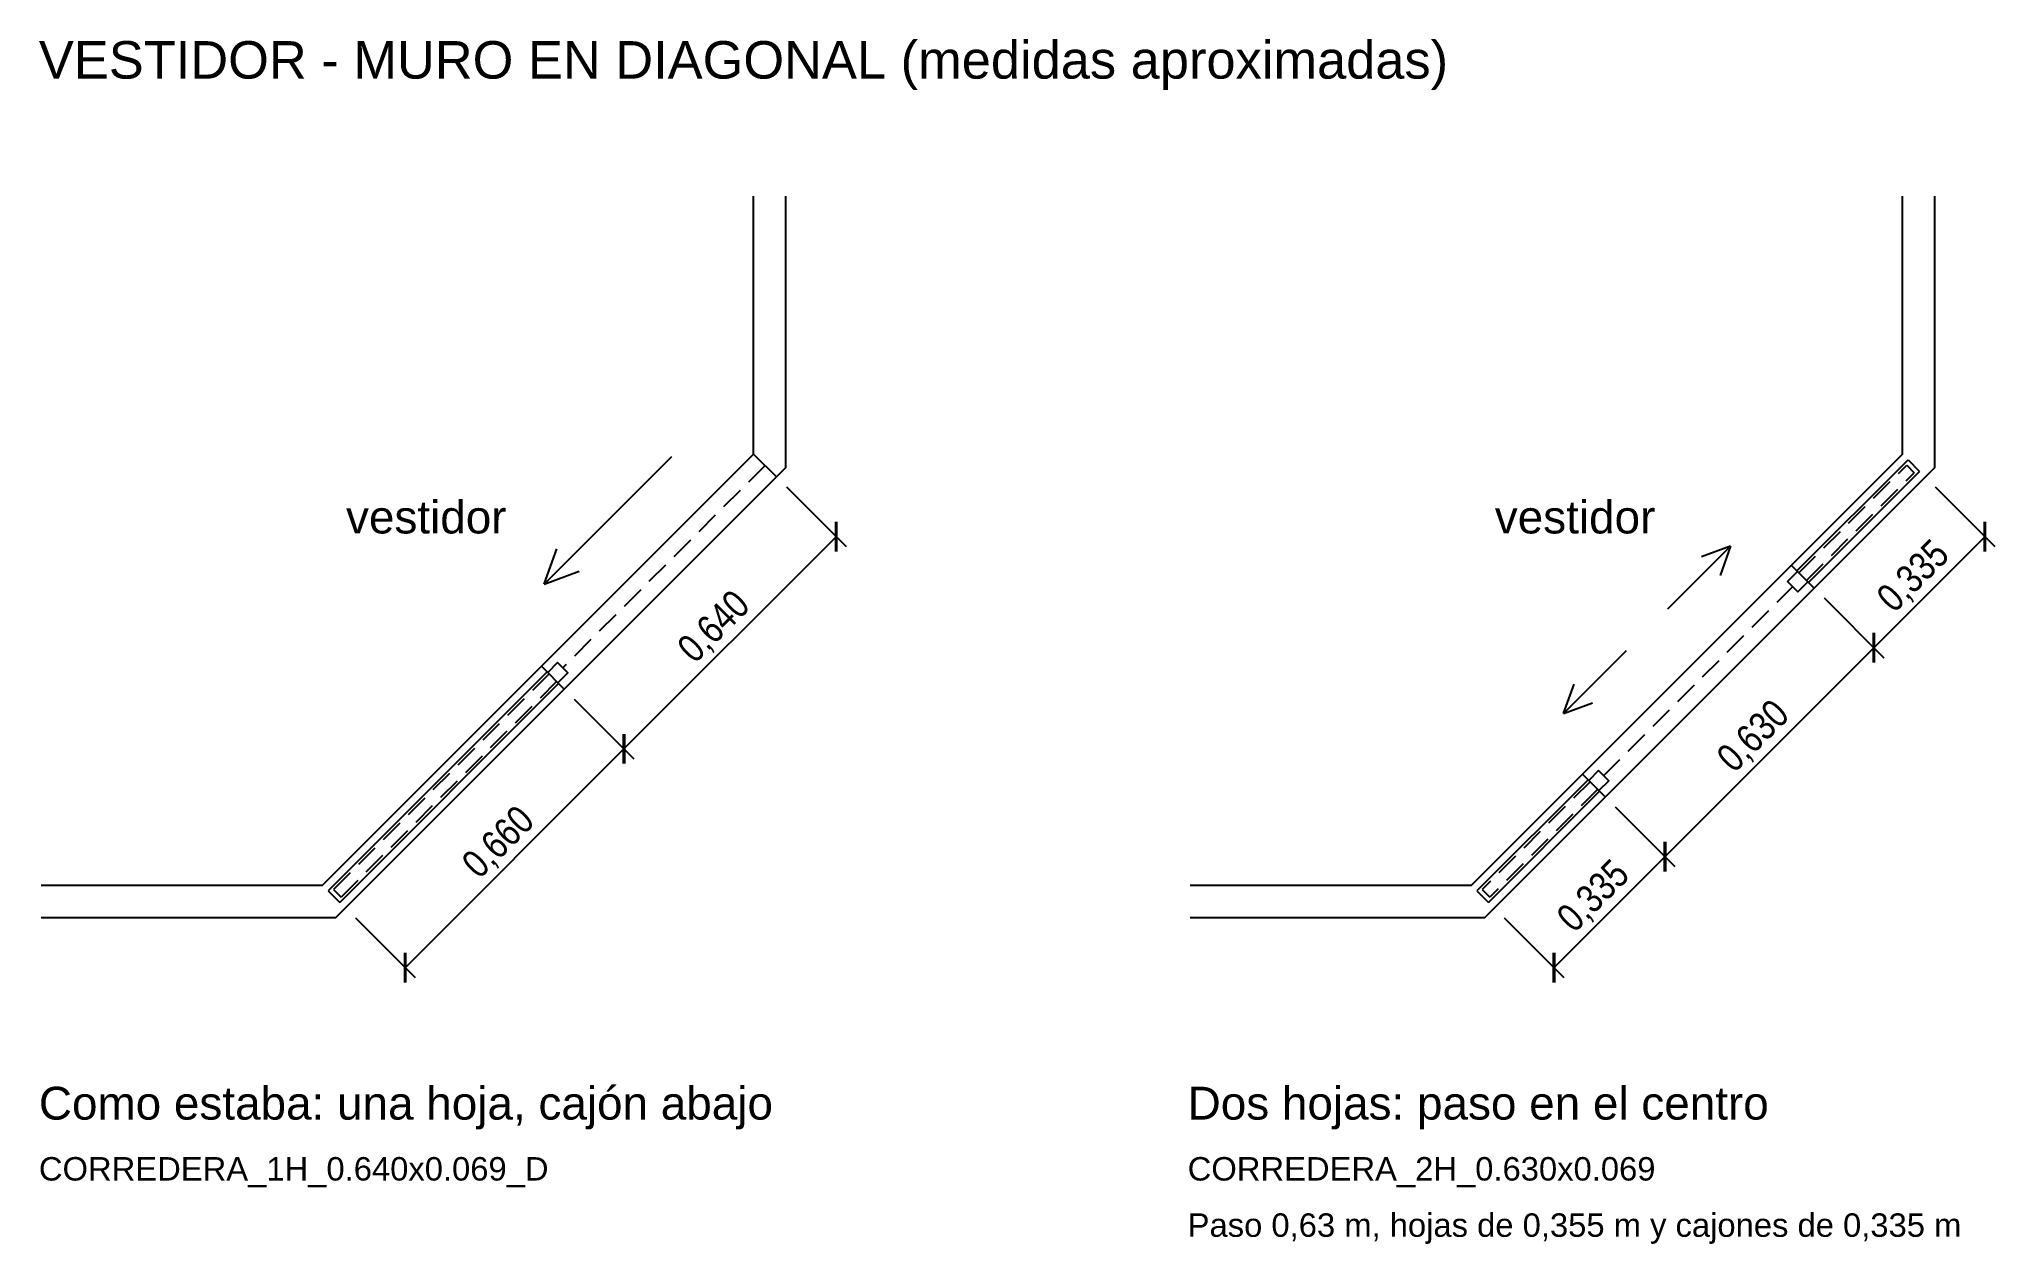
# Model space of a CAD drawing. Header units: metres. Extents: x 0.28 to 4.45, y -0.77 to 1.8.
import ezdxf

# ---------------------------------------------------------------- set-up
doc = ezdxf.new("R2010")
doc.units = ezdxf.units.M
for name, color, linetype in [('EJEMPLO-COTAS', 3, 'Continuous'), ('EJEMPLO-MUROS', 2, 'Continuous'), ('EJEMPLO-TEXTOS', 8, 'Continuous'), ('PUERTAS', 4, 'Continuous')]:
    doc.layers.add(name, color=color, linetype=linetype)
doc.styles.add('MOB_TEXTO', font='arial.ttf')
doc.styles.add('OpenSansCondensed-Light', font='OpenSansCondensed-Light.ttf')
doc.dimstyles.new('EZDXF', dxfattribs={"dimtxt": 0.25, "dimasz": 0.175, "dimexe": 0.375, "dimexo": 0.125, "dimgap": 0.1, "dimtad": 1, "dimlfac": 100, "dimzin": 12, "dimdsep": 46, "dimtxsty": 'OpenSansCondensed-Light', "dimblk": 'ARCHTICK', "dimcen": 2.5, "dimazin": 3, "dimtfac": 0.5, "dimtmove": 2, "dimatfit": 3})

# ---------------------------------------------------------------- blocks, each defined once
blk = doc.blocks.new('CORREDERA_1H_0.640x0.069_D')
for p, q in [((-0.65, 0), (-0.65, 0.069)), ((-0.01, 0.052), (-0.01, 0.069)), ((-0.01, 0.052), (0.65, 0.052)), ((-0.01, 0.046), (0.04, 0.046)), ((0.065, 0.046), (0.115, 0.046)), ((0.14, 0.046), (0.19, 0.046)), ((0.215, 0.046), (0.265, 0.046)), ((0.29, 0.046), (0.34, 0.046)), ((0.365, 0.046), (0.415, 0.046)), ((0.44, 0.046), (0.49, 0.046)), ((0.515, 0.046), (0.565, 0.046)), ((0.59, 0.046), (0.64, 0.046)), ((0.64, 0.023), (0.64, 0.046)), ((0.65, 0.017), (0.65, 0.052)), ((-0.65, 0.0345), (-0.6, 0.0345)), ((-0.575, 0.0345), (-0.525, 0.0345)), ((-0.5, 0.0345), (-0.45, 0.0345)), ((-0.425, 0.0345), (-0.375, 0.0345)), ((-0.35, 0.0345), (-0.3, 0.0345)), ((-0.275, 0.0345), (-0.225, 0.0345)), ((-0.2, 0.0345), (-0.15, 0.0345)), ((-0.125, 0.0345), (-0.075, 0.0345)), ((-0.05, 0.0345), (-0.04, 0.0345)), ((-0.01, 0.023), (0.04, 0.023)), ((-0.01, 0.017), (0.65, 0.017)), ((-0.01, 0), (-0.01, 0.017)), ((0.065, 0.023), (0.115, 0.023)), ((0.14, 0.023), (0.19, 0.023)), ((0.215, 0.023), (0.265, 0.023)), ((0.29, 0.023), (0.34, 0.023)), ((0.365, 0.023), (0.415, 0.023)), ((0.44, 0.023), (0.49, 0.023)), ((0.515, 0.023), (0.565, 0.023)), ((0.59, 0.023), (0.64, 0.023)), ((-0.522, -0.12), (-0.138, -0.12)), ((-0.138, -0.12), (-0.21048, -0.08616)), ((-0.138, -0.12), (-0.21048, -0.15384))]:
    blk.add_line(p, q)
blk.add_lwpolyline([(-0.04, 0.019), (-0.01, 0.019), (-0.01, 0.05), (-0.04, 0.05)], close=True)
blk = doc.blocks.new('CORREDERA_2H_0.630x0.069')
for p, q in [((-0.315, 0.052), (-0.65, 0.052)), ((-0.65, 0.017), (-0.65, 0.052)), ((-0.615, 0.046), (-0.64, 0.046)), ((-0.64, 0.023), (-0.64, 0.046)), ((-0.54, 0.046), (-0.59, 0.046)), ((-0.465, 0.046), (-0.515, 0.046)), ((-0.39, 0.046), (-0.44, 0.046)), ((-0.315, 0.046), (-0.365, 0.046)), ((-0.315, 0.052), (-0.315, 0.069)), ((0.315, 0.052), (0.315, 0.069)), ((0.315, 0.052), (0.65, 0.052)), ((0.315, 0.046), (0.365, 0.046)), ((0.39, 0.046), (0.44, 0.046)), ((0.465, 0.046), (0.515, 0.046)), ((0.54, 0.046), (0.59, 0.046)), ((0.615, 0.046), (0.64, 0.046)), ((0.64, 0.023), (0.64, 0.046)), ((0.65, 0.017), (0.65, 0.052)), ((-0.315, 0.017), (-0.65, 0.017)), ((-0.615, 0.023), (-0.64, 0.023)), ((-0.54, 0.023), (-0.59, 0.023)), ((-0.465, 0.023), (-0.515, 0.023)), ((-0.39, 0.023), (-0.44, 0.023)), ((-0.315, 0.023), (-0.365, 0.023)), ((-0.315, 0), (-0.315, 0.017)), ((-0.2375, 0.0345), (-0.285, 0.0345)), ((-0.1625, 0.0345), (-0.2125, 0.0345)), ((-0.0875, 0.0345), (-0.1375, 0.0345)), ((-0.0125, 0.0345), (-0.0625, 0.0345)), ((0.0125, 0.0345), (0.0625, 0.0345)), ((0.0875, 0.0345), (0.1375, 0.0345)), ((0.1625, 0.0345), (0.2125, 0.0345)), ((0.2375, 0.0345), (0.285, 0.0345)), ((0.315, 0.023), (0.365, 0.023)), ((0.315, 0.017), (0.65, 0.017)), ((0.315, 0), (0.315, 0.017)), ((0.39, 0.023), (0.44, 0.023)), ((0.465, 0.023), (0.515, 0.023)), ((0.54, 0.023), (0.59, 0.023)), ((0.615, 0.023), (0.64, 0.023)), ((-0.252, -0.12), (-0.1921, -0.092)), ((-0.063, -0.12), (-0.252, -0.12)), ((-0.252, -0.12), (-0.1921, -0.148)), ((0.063, -0.12), (0.252, -0.12)), ((0.252, -0.12), (0.1921, -0.092)), ((0.252, -0.12), (0.1921, -0.148))]:
    blk.add_line(p, q)
for points in [[(-0.285, 0.019), (-0.315, 0.019), (-0.315, 0.05), (-0.285, 0.05)], [(0.285, 0.019), (0.315, 0.019), (0.315, 0.05), (0.285, 0.05)]]:
    blk.add_lwpolyline(points, close=True)
blk = doc.blocks.new('_ARCHTICK')
at = {"color": 0, "linetype": 'BYBLOCK', "const_width": 0.15}
blk.add_lwpolyline([(-0.5, -0.5), (0.5, 0.5)], dxfattribs=at)

msp = doc.modelspace()

# ---------------------------------------------------------------- linework, layer by layer
at = {"layer": 'EJEMPLO-MUROS'}
for points in [[(0.285, 0), (0.885, 0), (1.8042, 0.9192), (1.8042, 1.4692)], [(0.285, -0.069), (0.9136, -0.069), (1.8732, 0.8907), (1.8732, 1.4692)], [(2.735, 0), (3.335, 0), (4.2542, 0.9192), (4.2542, 1.4692)], [(2.735, -0.069), (3.3636, -0.069), (4.3232, 0.8907), (4.3232, 1.4692)]]:
    msp.add_lwpolyline(points, dxfattribs=at)

# ---------------------------------------------------------------- block references
at = {"layer": 'PUERTAS', "rotation": 225}
for name, p in [('CORREDERA_1H_0.640x0.069_D', (1.3446, 0.4596)), ('CORREDERA_2H_0.630x0.069', (3.7946, 0.4596))]:
    msp.add_blockref(name, p, dxfattribs=at)

# ---------------------------------------------------------------- texts
at = {"layer": 'EJEMPLO-TEXTOS', "style": 'MOB_TEXTO'}
for s, height, p in [('VESTIDOR - MURO EN DIAGONAL (medidas aproximadas)', 0.08, (0.28, 1.72)), ('vestidor', 0.07, (0.935, 0.75)), ('vestidor', 0.07, (3.385, 0.75)), ('Como estaba: una hoja, cajón abajo', 0.07, (0.28, -0.5)), ('Dos hojas: paso en el centro', 0.07, (2.73, -0.5)), ('CORREDERA_1H_0.640x0.069_D', 0.05, (0.28, -0.63)), ('CORREDERA_2H_0.630x0.069', 0.05, (2.73, -0.63)), ('Paso 0,63 m, hojas de 0,355 m y cajones de 0,335 m', 0.05, (2.73, -0.75))]:
    msp.add_text(s, height=height, dxfattribs=at).set_placement(p)

# ---------------------------------------------------------------- dimensions: what is measured, and where the dimension line sits
at = {"layer": 'EJEMPLO-COTAS'}
for base, p1, p2 in [((1.5278, 0.2906), (1.4005, 0.4179), (1.853, 0.8704)), ((4.1934, 0.5063), (4.0661, 0.6336), (4.303, 0.8704)), ((3.748, 0.0608), (3.6207, 0.1881), (4.0661, 0.6336)), ((1.0611, -0.1761), (0.9338, -0.0488), (1.4005, 0.4179)), ((3.5111, -0.1761), (3.3838, -0.0488), (3.6207, 0.1881))]:
    msp.add_linear_dim(base=base, p1=p1, p2=p2, angle=45, dimstyle='EZDXF', override={"dimtxt": 0.06, "dimasz": 0.045, "dimexe": 0.03, "dimexo": 0.03, "dimgap": 0.015, "dimtad": 1, "dimdec": 3, "dimlfac": 1, "dimzin": 0, "dimdsep": 44, "dimblk": 'ARCHTICK', "dimclrt": 3}, dxfattribs=at).render()

doc.saveas('drawing.dxf')
